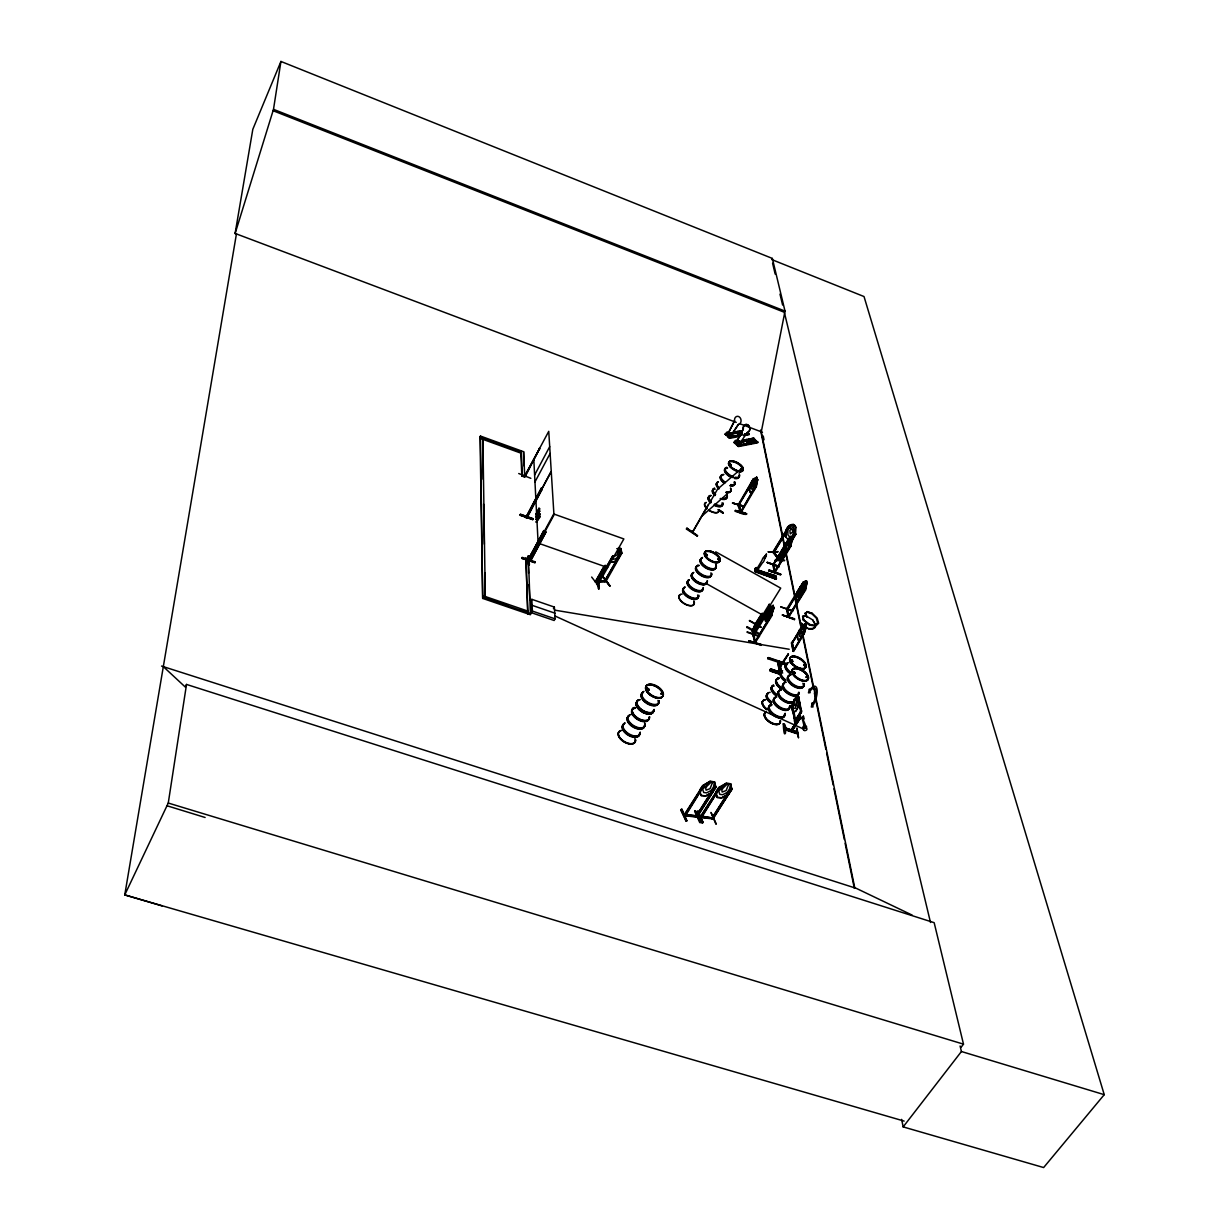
<?xml version="1.0" encoding="UTF-8"?>
<svg xmlns="http://www.w3.org/2000/svg" width="1229" height="1229" viewBox="0 0 1229 1229"><rect width="100%" height="100%" fill="white"/><g stroke="black" fill="none" stroke-linecap="round" stroke-linejoin="round"><path stroke-width="1.5" d="M531.466 612.733L532.372 611.074L531.834 599.322L554.371 607.08L555.078 618.848L554.141 620.491L531.466 612.733L530.928 600.981L531.834 599.322M780.523 670.312L779.555 666.656L788.235 653.92M780.154 666.702L788.419 654.089M755.374 623.595L755.282 624.931L756.127 623.38M788.572 616.528L798.85 598.953M786.99 609.185L788.649 617.219L805.333 590.381L804.872 589.152L801.815 594.221M788.772 616.098L789.172 615.56M789.218 616.098L789.018 615.345M753.223 629.463L753.454 628.879M787.267 609.953L787.128 608.078L787.804 608.969M755.973 568.428L757.264 569.088M804.027 632.797L793.135 651.324L803.781 633.135L804.073 633.949L806.178 626.698L805.579 623.81L802.214 625.377L791.63 643.704L798.973 632.797M785.823 545.522L772.918 565.401L773.44 563.819L774.086 564.664M791.03 546.029L790.339 545.123L791.03 546.029L774.854 572.53L773.963 564.08M774.823 572.437L774.823 570.579L774.992 571.424M755.712 641.768C754.283 640.201 756.511 641.83 754.652 642.767L771.582 614.208L772.058 615.483L755.128 642.905L753.531 634.594M775.376 570.917L774.378 572.299L772.887 564.91M754.545 642.567L752.993 634.41L770.015 607.034M753.454 479.08L738.26 505.872L750.212 486.377M755.866 485.532L740.503 512.585L741.287 511.095M795.593 719.933L795.009 721.991L795.009 719.825M797.744 734.02L784.978 729.749M797.713 733.559L784.916 729.304M741.256 468.817L742.285 469.263L741.548 468.341M741.271 468.418L741.533 469.032M757.294 569.088L756.91 568.305M788.219 539.823L785.823 536.935L786.222 529.929C786.898 525.566 794.057 521.511 795.916 527.272L795.501 534.323L790.769 541.989M718.566 559.917L717.813 559.241L719.057 559.21M718.95 559.564L718.059 559.379M597.862 580.457L599.153 589.029L598.492 582.285M705.584 555.093C706.767 552.896 703.925 555.093 706.66 555.769M756.219 568.075L757.064 568.843M757.494 568.704L756.373 567.583L755.343 570.287L757.248 568.428M730.364 433.361L728.674 432.977M737.938 440.934L737.723 441.964L739.105 441.365L737.123 444.268L739.259 441.196L737.677 440.981M737.723 441.15L739.136 440.965L738.276 441.81M807.207 611.888L812.369 613.394L817.162 618.095L818.652 623.241L815.749 626.007L809.757 625.162L803.136 619.938L802.798 616.359M805.364 613.425L807.484 612.027M775.699 576.37C772.949 572.007 774.884 582.07 773.917 575.264M775.837 576.355L758.17 570.133M776.052 576.002L776.451 578.813L755.144 571.331L776.39 578.982L755.082 570.978L776.359 579.289L755.251 571.838L756.081 570.271L755.482 570.993L755.052 568.812M793.104 701.774L793.396 708.303L795.317 708.303L797.805 701.482L795.424 696.536M754.775 568.935L775.898 576.232L775.898 577.2L754.836 569.795L755.574 567.69L757.755 568.643L757.54 572.176L756.772 569.042L762.041 560.24A2.95 1.045 -70.5 0 1 764.238 557.121L766.22 554.187L766.051 556.061M661.678 693.586L661.233 693.97M661.663 694.308L661.402 693.264L662.124 694.508M660.849 693.463L661.97 693.356L661.525 694.078M662.293 694.339L662.093 693.509M799.234 718.304L790.493 731.009L799.68 718.105L798.958 716.891L798.958 718.212C800.724 718.351 799.726 715.831 800.786 717.06L791.753 731.501L791.491 730.564M800.171 717.29L800.571 718.412M794.426 619.662L782.427 615.038L794.641 618.786L794.441 619.585M780.492 673.369C777.972 670.742 769.446 671.48 769.907 670.066L770.614 668.914L782.735 673M648.82 689.546L648.374 688.517M761.089 645.394L748.707 640.724L761.319 644.488L761.12 645.317M647.637 689.73L647.499 688.455M768.908 570.732L769.124 569.826C805.272 582.976 744.467 562.39 780.492 574.942M730.564 788.818L711.76 818.345C715.063 820.342 710.208 816.809 712.82 817.823M752.701 635.147L752.962 635.992L755.113 628.526M777.634 661.74C779.8 664.044 779.386 658.99 777.634 661.74L779.724 673.262L780.999 673.507M777.757 661.786L779.324 661.386L777.757 661.786L779.862 673.215M781.444 672.801L779.324 661.386M794.18 649.726L793.028 651.232L792.029 643.12M793.596 649.45L794.226 650.31M790.539 545L774.792 571.884M792.044 641.907L792.659 642.122M746.955 440.643C750.535 440.858 748.246 444.191 746.833 440.566M803.628 719.411C801.462 718.182 807.914 727.138 804.38 726.969M787.19 609.983L803.274 582.438C811.34 577.415 798.036 587.462 800.187 591.149L800.555 592.885L802.506 592.086L806.869 583.376C806.731 575.71 806.562 590.565 805.333 590.381M738.107 432.608L740.488 433.576L738.214 432.331M695.353 811.309L700.515 822.708L694.999 810.648M805.164 613.64L807.284 611.612L812.308 613.409M715.969 824.229L711.299 813.06M716.23 823.829L710.946 812.43M620.722 548.426L617.158 548.672L620.722 548.426L621.597 552.958L604.653 581.163M605.175 580.165L606.22 580.149L605.344 581.087M605.559 580.564L605.928 580.057M728.613 433.391L729.396 432.792M729.335 433.729L729.627 433.054M729.995 432.777L728.551 436.049L727.307 434.897L728.905 432.147L726.032 433.914L729.473 437.094L732.207 435.404L731.578 437.34M737.492 441.073L738.322 441.733L738.982 440.796M738.245 440.996L739.121 441.15M595.896 580.564L597.171 580.948L596.541 582.054L605.897 565.309M611.765 559.18L614.054 559.072C620.522 559.502 619.969 541.252 621.813 553.28L605.897 581.547L595.282 581.701L603.762 566.692M595.85 580.672L605.144 580.825L596.741 580.918M162.059 905.911L124.759 894.896L168.265 803.044L186.516 684.43L934.163 922.672L963.49 1044.158L961.17 1047.185M521.956 558.335L534.968 562.836L535.229 561.853L522.217 557.351L521.926 558.412L534.999 562.344M236.429 234.017L235.108 233.525L273.499 109.335L280.934 61.45L772.35 258.428L785.008 311.106L761.304 431.825L785.162 548.18M602.456 576.094L610.014 585.956L602.502 576.094M521.987 557.858L534.953 562.483M609.569 585.91L602.686 576.57M520.113 514.598L532.833 519.667L520.159 515.228L520.451 514.214L533.125 518.669L532.802 519.468M714.402 782.074L713.557 786.852L711.314 790.385L706.629 792.859L703.741 792.505L702.65 789.371L710.009 781.429L714.495 781.844L710.009 781.429L702.65 785.638L699.593 790.232M730.487 784.01L729.611 788.772L727.368 792.29L722.698 794.733L719.825 794.395L718.781 791.276L726.124 783.365L730.579 783.764L726.124 783.365L718.735 787.42L715.739 792.137L717.183 797.452L721.607 797.974L728.981 793.811L731.992 789.11L712.943 818.483L700.146 817.07L718.934 787.605L720.117 787.635L701.436 817.7L700.192 817.439L719.119 788.004L720.317 788.142M729.181 433.745L730.134 432.593M729.258 433.683L729.504 432.854M736.232 422.377L235.108 233.433L252.821 129.291L280.934 61.45M528.731 559.579L528.117 560.071L544.217 530.667L527.963 559.932L528.562 573.16M528.132 559.287L528.624 558.166L529.253 559.087M528.7 558.243L528.7 560.27L553.88 513.676L551.253 471.598L526.304 518.039M527.195 515.289L526.258 516.948L541.451 488.497M526.857 518.085L526.734 516.149L526.811 517.056M526.196 516.825L541.405 487.805M806.316 615.913L802.936 616.635M541.835 487.959L526.289 517.962L551.237 471.199L548.748 431.333L524.337 476.852M701.636 817.654C701.267 813.03 700.515 820.327 701.959 816.025M524.307 476.33L525.52 475.562M714.341 781.951L715.77 787.236L714.541 787.098L695.814 816.962L697.196 817.208L697.964 816.056L696.536 815.411M807.376 617.357L805.118 613.24M803.72 626.498C796.192 617.081 807.33 630.001 809.281 628.603L812.461 628.541L814.597 627.067L815.088 624.562L812.799 620.107L815.703 624.731L815.165 627.466L812.815 629.064L809.266 629.079L803.72 626.483M766.312 555.339L766.374 554.417M792.797 701.728L791.814 707.243L792.997 701.79M795.393 711.437C798.635 707.627 799.987 701.114 798.358 696.874M792.613 710.946L795.532 711.483L797.805 707.95L799.311 700.622M738.091 441.441L739.028 441.718M790.631 731.055L799.05 717.367M750.258 492.291L749.337 489.649L750.858 483.074L753.331 478.911L756.665 477.236L757.678 479.802L756.065 486.484L753.592 490.648L750.136 492.261L749.26 489.71L757.678 479.802M757.556 479.771L756.388 486.515L740.933 512.693L740.611 511.863M775.253 560.025L784.701 560.163M784.501 560.731L774.884 560.516M754.836 569.795L776.006 576.739M793.473 524.537L795.701 527.333L792.352 535.982L789.371 536.627L787.881 534.753L787.912 530.39C788.265 526.181 800.11 522.433 788.726 525.874L795.839 534.277L791.107 541.989M729.181 432.746L729.826 433.207M712.528 782.397L710.055 788.665L706.045 790.17L705.723 788.158L707.044 786.084L711.084 782.212L712.59 782.52M618.079 549.317L619.139 549.179L616.943 554.97L613.686 556.814M732.207 435.404L731.393 436.817M728.628 784.317L726.124 790.57L722.13 792.06L721.838 790.063L723.159 788.004L727.184 784.148L728.689 784.44M739.95 445.067L740.964 443.592L740.319 445.512M740.181 444.929L738.23 445.282L734.773 442.087L737.661 440.32L738.952 441.457M765.037 618.464C770.844 602.717 763.608 616.466 765.575 621.306L768.955 619.8L765.775 621.198M806.501 580.672L803.136 582.254L797.729 590.765L795.593 597.601L796.269 600.366L799.48 598.784L802.291 594.575M797.821 590.765L795.716 597.647C794.318 604.484 804.319 594.913 796.331 600.213M806.147 582.177L802.153 594.529L798.927 596.111L798.451 593.346L800.478 586.51L806.27 582.223M802.03 594.483L804.135 587.539L803.689 584.896L804.181 587.662L801.83 593.146L799.833 596.342L797.898 597.14L798.758 591.118L803.505 585.004M806.946 583.314L804.964 590.289L804.857 589.06M799.48 629.832C798.312 631.583 794.948 644.226 801.185 638.22M804.119 633.995L806.316 626.744L805.717 623.856L802.214 625.515L802.936 626.529M788.081 550.039L792.736 539.193L792.198 536.643L788.957 538.302L772.826 564.879M790.662 545.937L792.736 539.193L792.06 536.597M526.749 516.288L526.749 516.963M604.484 581.225L620.906 552.512C621.428 553.818 617.695 560.67 613.041 561.96L609.615 561.991M538.271 513.23L536.074 517.163L537.549 512.985L539.808 511.141L537.841 512.109L539.808 511.141M536.336 522.34L537.826 518.131L539.377 516.042L540.115 516.902L536.336 522.34L538.194 518.653L536.919 519.882L536.167 519.022L539.224 513.384L539.977 514.275L538.824 517.517L539.224 513.384M535.936 514.475L537.918 513.492L535.936 514.475L538.963 508.253L539.7 509.129L538.563 512.355M539.669 508.499L537.503 512.37M539.946 513.63L536.305 521.695M536.074 517.163L537.211 513.246M537.841 512.109L538.963 508.253M537.918 513.492L536.044 516.533M795.685 721.07L794.395 720.947L794.933 719.979M794.564 721.838L801.154 710.5L801.124 711.652M735.449 510.496C755.774 514.69 743.668 516.641 735.449 510.434L746.571 513.783M735.295 511.341L746.341 514.229M769.231 604.299L770.245 605.129L769.231 604.299L752.378 631.921L753.961 629.248M752.594 631.015C753.607 632.474 754.821 632.121 752.947 630.492M752.993 630.938L753.945 631.076M761.319 627.512L749.352 620.829M714.541 786.913L695.783 816.578L697.949 816.117M755.282 624.071L753.715 629.325M753.285 630.031L755.697 624.301M520.174 515.212L532.879 519.145M746.694 627.527L747.124 626.698L759.153 633.442L758.662 634.348L746.786 627.266M749.521 620.445L761.412 627.328M761.089 644.872L748.707 640.724M756.572 478.726L755.036 483.949L752.701 486.546L753.1 483.32L756.695 478.772M780.492 574.45L768.786 570.364M792.521 539.224L788.296 547.765L786.422 548.626L786.084 546.966C784.133 543.418 796.93 533.14 789.079 538.471L789.295 538.655M707.95 505.042L692.234 532.587L693.279 531.266L692.403 531.297M804.288 626.268L801.2 623.564M801.6 710.915L800.478 711.56L801.016 710.531M792.014 538.932L788.849 545.23L787.666 546.014L787.497 545.184C787.728 543.648 791.261 536.566 792.137 538.978M772.903 607.018L770.952 612.58L768.54 615.268L769.231 611.765L773.041 607.065M803.474 586.463L801.569 591.856L799.173 594.483L799.849 591.118L803.336 586.417M186.516 684.43L185.302 687.057L163.334 666.64M805.348 625.453L803.351 631.107L800.862 633.795L801.554 630.247L805.487 625.5M753.715 479.571L756.787 477.282M765.575 621.306L773.133 605.39L773.763 608.324L771.228 613.947L769.185 617.219L767.234 618.003L768.125 611.75L773.072 605.544L773.702 608.217L771.535 615.376L773.84 608.263L773.072 605.544M723.051 513.123L718.55 510.004M800.448 716.876L791.691 731.593L800.217 718.458M806.501 677.256L806.869 676.687M806.009 676.81L807.422 677.425M806.393 677.118L807.038 677.363M804.334 665.396L803.996 664.674M804.043 665.596C806.163 666.548 803.781 663.414 804.242 665.35M804.688 664.751L804.273 665.488M793.135 671.787L793.135 672.709M792.382 661.402L792.367 660.357M790.815 659.927L791.215 660.987M791.199 661.094L791.077 659.973L791.86 660.265M525.92 558.166L527.809 613.839L525.92 558.166L528.455 559.041L530.421 614.73L482.69 598.415L480.017 436.94L480.462 436.065L523.615 451.719L524.706 476.038L522.31 475.177L521.25 450.859L520.789 451.719L515.473 449.799M734.558 420.825L728.075 433.514L734.558 420.825A4.056 3.257 80.1 0 1 737.154 416.339A4.056 3.257 80.1 0 1 741.01 419.888A4.056 3.257 80.1 0 1 738.414 424.374L730.794 436.018M734.773 442.087L736.816 441.687L743.345 428.982A4.071 3.272 79.7 0 1 745.957 424.497A4.071 3.272 79.7 0 1 749.828 428.061A4.071 3.272 79.7 0 1 747.217 432.547L747.063 432.577A4.071 3.272 79.7 0 0 749.69 428.091A4.071 3.272 79.7 0 0 745.803 424.527A4.071 3.272 79.7 0 0 743.192 429.013L736.663 441.718L739.397 444.237L741.287 443.884M738.153 505.703L740.396 512.416M803.689 619.877L809.834 624.47L815.288 625.423M523.615 451.719L523.738 465.683M518.73 473.518L530.851 478.327M524.891 477.205L539.639 448.508L524.245 476.913L521.849 476.053L522.31 475.177M534.615 475.008L549.701 446.649M534.968 481.922L550.131 453.486M765.882 556.384L764.423 558.765L766.22 556.122M482.69 598.415L480.462 436.065M526.795 518.192L541.943 489.741L541.451 488.881L541.943 489.741M767.234 573.421L768.524 574.696L766.911 573.774M789.371 526.611L788.91 525.92L772.811 552.128M529.223 564.679L529.084 555.815L529.223 564.679L528.055 556.138L529.084 555.815M528.132 559.994L543.756 530.498M545.937 532.065L530.452 561.177L545.937 532.065L544.754 531.65L529.008 560.67L530.836 560.101M530.175 561.115L530.989 559.84M553.449 608.724L554.371 607.08M711.76 818.345L713.926 817.884L712.528 817.193M712.451 817.285L713.757 817.439L713.097 818.913L700.499 817.531M772.35 258.428L771.72 259.565L864.018 296.542L1104.241 1094.67L1043.636 1167.55L903.161 1126.901L901.625 1119.389M604.96 565.355L595.42 582.024L596.91 580.61M596.48 582.008L604.699 566.661M612.779 555.692L613.978 556.384L612.779 555.692L596.633 584.267C598.031 585.88 599.614 583.13 597.217 583.253M529.269 560.808L554.402 514.214L623.856 538.947L597.924 584.712L596.802 584.359L612.81 555.984M596.91 584.451L597.048 583.545M598.031 584.482C600.244 583.314 595.942 582.669 598.323 583.268M598.953 586.556L591.656 577.046M604.837 581.547L620.875 553.311L621.813 553.28M697.12 817.147L684.246 815.687C685.843 817.515 686.427 812.062 685.398 815.426L696.966 816.717L715.892 787.082L714.495 781.844M730.195 433.269L728.459 431.947L726.477 432.316L725.54 434.605M727.507 433.576L728.459 431.947M732.53 435.696L730.548 436.08L729.504 437.877M736.14 431.671L740.012 435.727L736.14 431.671L738.091 431.302L742.147 435.035M738.091 431.302L740.611 434.114M685.782 814.274L684.83 814.105M685.444 815.81L703.987 785.838L702.788 785.7L683.938 815.273M738.737 441.672L737.2 440.105L735.219 440.489L734.266 442.133L734.604 443.054L754.422 439.798L735.05 442.87M741.594 430.949L739.643 431.318L742.347 433.791M737.661 440.32L735.879 443.116L737.292 444.237M686.903 528.193L686.304 528.992L697.365 536.136L686.888 528.193L697.657 535.614M738.23 445.282L740.964 443.592M744.851 439.798L748.738 443.869L744.851 439.798L746.802 439.414L750.689 443.5L746.802 439.414M748.538 439.091L752.425 443.162L748.538 439.091L750.489 438.707L754.36 442.778L750.489 438.707M751.779 438.461L755.651 442.532L751.779 438.461L753.715 438.092L757.709 442.809L738.429 446.573L733.805 442.332M741.256 441.38L753.638 439.076L753.715 438.092M740.058 472.013L742.808 467.327L717.536 489.203L692.649 532.126M803.213 616.589L803.797 619.8M717.874 509.774L723.282 512.693M744.006 506.194L732.499 502.999L743.606 506.302M802.506 626.175L791.63 643.704L801.8 627.328M740.903 512.616L738.644 504.75M740.334 512.385L755.774 485.762M661.74 694.247L661.217 693.555M746.571 513.768L735.126 510.972M647.545 689.346L648.789 689.361M755.19 569.503L756.373 567.583M756.557 567.644L755.543 570.364M766.481 554.279L764.238 557.121M757.018 569.595L757.755 568.643M768.248 551.944L778.034 551.591M646.669 688.378L647.038 689.361M788.235 527.564L773.225 552.144L779.708 560.424M773.732 551.099L773.149 552.051M773.809 551.191L773.502 552.958L789.556 526.258M767.326 562.759L779.217 566.369L767.28 562.298M773.563 552.989L786.837 531.604M766.328 572.591L766.712 575.402L766.328 572.591L768.463 573.344L769.001 575.925M786.775 665.073L767.864 658.729L767.695 657.776L786.698 664.059M767.864 658.729L768.555 657.561L787.466 663.937M773.072 565.617L788.941 538.425M778.817 559.825L786.376 547.381M792.06 538.118C797.744 524.983 794.979 542.542 788.25 539.685M770.353 574.004L770.752 576.816L770.353 574.004L772.488 574.757L772.887 577.569L772.488 574.757M784.809 550.484L778.71 559.733M793.335 536.581L795.224 533.494L795.839 534.277M779.647 558.703L779.063 559.641M786.038 549.701L779.463 560.593L779.862 559.472L773.978 552.313L779.478 558.965M786.36 549.701L779.754 560.424M790.877 545.338L774.301 572.299M718.612 559.717L718.473 558.857M717.828 559.134L718.765 559.472M747.186 632.321L759.414 636.545M761.78 613.517L754.836 624.778L762.426 613.179M762.748 613.839L752.578 630.508L762.533 614.423M752.286 631.783L753.362 632.382L780.722 588.138L715.739 551.836M767.603 612.872L753.684 635.439L754.13 633.519M753.177 635.086L769.876 606.988L773.271 605.436M753.269 635.285L754.237 633.596M780.876 607.018L792.644 610.721M692.311 531.22L693.325 531.189M803.274 582.3L786.499 609.169L788.173 617.066L805.179 589.659M787.221 610.076L796.96 594.298M788.619 615.883L788.081 616.989M692.234 576.217L692.204 577.062M681.849 809.174L680.728 809.696L686.596 821.187L681.818 809.174L686.903 820.573M704.171 786.237L702.973 786.084L684.107 815.672L685.091 814.689M685.106 815.349L704.109 785.331M779.754 673.077L781.598 672.739L779.324 661.217M793.565 651.462L804.35 633.334M697.519 811.417L703.096 822.339L701.974 822.862L696.843 811.432L702.696 822.938L697.903 810.971L702.973 822.37M697.457 815.518L696.797 816.64C694.462 817.055 696.689 814.474 697.78 815.657M697.058 817.208L715.954 787.205M700.515 817.592L702.082 816.563M720.255 787.251L701.329 817.193M711.806 818.729L730.594 789.003L731.777 789.141L713.035 818.975M713.434 817.285L713.081 818.499M757.11 570.763L762.533 562.667A2.95 1.045 -70.5 0 0 764.592 558.826M792.428 705.799L795.086 721.884L791.783 706.721L792.828 705.938M795.086 721.884L801.707 711.791L798.343 696.536L797.636 697.55L801.031 712.712L801.2 711.422M798.789 696.689L801.031 712.712M784.947 727.829L797.713 732.146L784.563 727.737M783.288 723.881C784.24 747.078 788.25 722.544 783.196 723.912M795.194 720.04L800.893 712.067M799.48 717.075L800.233 715.923M799.203 718.212L790.6 731.178M799.833 717.275L800.586 716.046M791.66 730.809L800.371 717.383M802.091 717.813L803.474 716.338L803.92 718.627L802.89 720.225L802.091 717.813L804.334 727.138M802.445 717.936L803.474 716.338M796.638 728.474L798.404 737.723M798.573 737.646L796.991 728.075M802.537 720.102L803.566 718.504L803.121 716.23M730.64 436.049L738.414 424.374M747.217 432.547L737.907 446.096M771.474 614.531L754.898 641.968M730.318 465.13L731.132 464.731M754.944 624.117L752.87 629.786M903.161 1126.901L961.416 1051.517L960.095 1045.987M740.472 433.729C737.185 435.127 738.537 430.488 740.196 433.929M767.372 562.605L778.956 566.723M538.118 517.255L539.377 516.042M538.824 517.517L540.084 516.303M803.244 619.831L809.757 625.162M536.197 519.621L537.472 518.392M743.729 506.609L732.484 503.014L744.021 506.225M759.461 636.376L747.155 631.829M792.736 611.059L780.891 606.834M815.104 625.223L817.654 622.734L816.333 618.141L812.031 613.916L807.453 612.288M539.101 510.895L535.905 513.876M778.08 661.033L780.2 672.371L781.46 672.724M722.959 513.246L718.719 509.881M793.873 525.997L789.832 530.513L790.293 533.97L793.181 531.466L793.98 525.997M729.058 433.084L730.041 433.192M529.561 559.625L530.728 559.671M701.713 516.272L727.199 493.874M680.743 809.681L685.92 821.049M686.458 821.08L681.465 809.619L686.596 821.018M701.989 822.831L696.904 811.432M528.516 564.403L529.545 564.08M780.307 559.564L779.877 558.872M774.47 552.051L773.917 551.283M793.519 672.463C796.914 674.106 791.537 672.586 793.949 672.033M803.658 664.828L804.503 664.628L803.612 665.043M792.674 661.817L792.183 660.219L790.892 660.634M784.716 728.09L797.452 732.423M790.954 660.403L792.428 660.587L792.444 661.863M788.419 654.412L787.958 654.243M662.231 694.277L661.294 694.047M768.463 574.696L767.126 573.605M783.841 724.05L785.469 733.298M702.758 785.684L710.009 781.306M726.185 783.365L719.119 788.004M705.554 796.115L712.943 791.922L705.507 795.977L701.037 795.47L705.507 795.854M721.561 797.851L728.92 793.688M731.27 436.925L729.166 434.605M800.478 586.632L803.689 584.896L801.846 590.227L804.058 587.616M729.212 463.994L731.301 464.931L730.518 464.792M729.826 463.825L730.195 464.977M731.27 465.238L729.335 464.685M529.684 559.395L530.851 560.424M812.815 620L805.994 615.852L802.506 616.482L805.871 615.929M737.968 505.134L753.331 478.911M755.297 571.516L754.883 568.843M605.713 581.547L595.681 582.07M595.343 581.64L596.265 581.04M794.18 650.371L792.075 642.982M807.269 677.133L806.577 676.918M794.18 673.262L794.318 672.954M792.982 671.848L794.103 671.879M793.734 671.817L794.595 672.739M804.749 665.841L804.887 664.95M790.677 659.973L791.553 659.881M791.307 661.279L792.567 661.34L791.568 660.925M647.483 688.286C644.027 689.315 650.848 691.266 649.004 689.361M647.099 688.701L648.098 688.947M737.815 445.989L757.602 442.148L753.531 438.415L742.485 440.52M737.815 446.019L757.602 442.148M737.492 445.39L756.803 441.411L757.54 442.363M740.995 444.714L756.91 442.071L737.554 445.758L757.786 441.825M741.118 440.934L753.531 438.415M734.957 443.039L754.422 439.798M729.596 438.307L740.227 436.372M743.622 435.634L748.999 434.713L749.076 433.729L744.59 434.574M728.351 437.171L741.087 434.651M744.59 433.991L748.891 434.052L743.484 435.189M741.026 434.882L728.659 437.125M744.528 434.206L748.108 433.33M741.087 435.25L729.074 437.831L728.275 437.063M744.666 434.651L748.83 434.267M725.079 434.16L742.546 430.749M732.484 432.869L741.256 431.225M730.779 433.56L741.317 431.594M725.863 434.882L742.116 431.717M731.055 433.822L742.039 431.947M726.155 434.836L742.224 432.378M724.987 434.037L729.15 437.908M705.907 554.11C702.758 555.001 709.747 557.428 706.537 554.279M730.026 463.871L729.335 464.378M730.548 464.024L729.196 464.47M700.945 815.964L712.298 817.976L701.959 816.455M609.492 562.114L613.133 561.945M780.907 673.569L779.939 673.277M768.202 551.76L777.757 551.959M785.823 536.935L786.222 529.929M525.428 476.191L525.382 475.362M646.976 688.255L649.096 689.761L647.575 689.807M807.192 677.563L806.285 677.348M793.212 671.787L794.149 672.033M792.428 661.217L791.199 660.587M792.459 661.678L790.508 660.695M605.605 580.626L604.991 581.594M768.309 574.726L767.249 574.266M795.44 696.382L798.497 696.92M717.121 797.329L721.561 797.729M714.725 787.482L715.739 787.236M730.779 789.387L731.962 789.525M554.694 610.137L789.218 649.265M647.299 688.271L648.328 688.716M904.129 1121.094L124.759 894.896L236.429 233.94L235.108 233.433M741.686 469.125L741.41 468.925M961.416 1051.517L1104.241 1094.67M168.265 803.044L963.49 1044.158M755.896 486.392L755.681 485.762M756.741 477.42L751.902 483.381L751.58 489.127L753.607 488.282L755.466 485.163L757.479 479.832L756.665 477.236M166.975 805.748L205.12 817.485M161.552 666.072L856.26 888.337L912.21 915.129M785.208 664.09L767.802 657.715M780.953 672.601L770.614 668.914M769.907 670.066L780.415 673.63M770.153 670.804L780.538 674.275M770.091 671.019L780.492 674.444M792.413 711.053L791.753 707.121M798.758 717.183L800.386 718.688M794.395 720.947L795.148 719.795M794.917 698.226L796.484 701.974L795.286 705.769L794.287 705.385L794.042 699.316A9.156 4.67 32.8 0 1 783.979 700.883A9.156 4.67 32.8 0 1 779.632 690.698M532.372 611.074L555.078 618.848M528.24 611.228L483.151 595.788L482.659 596.71L507.9 605.344M520.528 609.661L525.935 611.52M483.181 597.494L530.928 613.824M754.913 641.123L754.13 634.732M532.387 605.436L555.001 613.194M520.42 514.429L533.109 518.884M545.953 532.341L544.754 531.65M792.244 642.613L792.152 643.796M793.396 649.649L792.505 643.136L791.384 642.752L793.104 651.232M525.444 559.057L527.963 559.932M754.76 569.473L775.868 577.154M538.609 543.279L607.648 567.552M797.467 636.975L797.959 639.94M788.434 615.483L787.605 609.384M805.717 623.856L800.417 630.2L799.526 636.545L801.554 635.792L806.316 626.744M537.764 517.517L536.167 519.022M767.249 562.344L778.879 566.922M774.654 570.855L773.901 565.079M803.136 582.254L803.827 583.299M539.685 449.184L539.208 448.355M786.545 542.603L784.44 549.271L784.978 551.836M480.017 436.94L503.06 445.297M787.943 550.116L784.839 551.79L784.317 549.225M739.812 423.713L762.472 432.255M272.946 110.656L784.332 312.274L930.507 922.503M273.499 109.335L785.008 311.106M647.913 690.053L646.992 689.5M706.398 554.509L705.492 554.955M706.491 555.278L705.6 554.586M555.032 616.021L803.367 728.966M597.755 584.343L596.772 584.313M752.363 631.552L753.346 632.029M705.83 583.314L763.67 615.652M706.306 554.694L707.105 555.262M718.765 509.62L723.282 512.723M738.921 504.213L739.028 504.397M528.578 559.364L528.762 560.147M736.816 441.687L739.535 444.207M779.278 560.409L772.918 552.22M794.687 672.232L794.948 673.108M793.75 672.616L793.596 671.848L793.519 672.97M602.702 576.647L609.999 585.987M792.828 672.57L794.764 673.738L794.933 672.54M780.384 666.948L788.373 654.151M805.056 613.302L807.023 617.112M715.954 792.229L717.183 797.452M699.823 790.339L701.083 795.593M694.615 811.248L699.777 822.631M739.044 505.319L741.01 511.187L738.66 505.211M730.579 783.764L731.823 789.141L730.425 783.887M772.58 263.206L775.192 274.113M779.985 294.1L782.596 305.007M763.24 436.018L764.008 439.767M785.93 551.929L801.692 628.879M803.228 636.376L854.769 887.86M760.536 430.058L784.379 546.521M785.915 554.033L800.525 625.407M803.213 638.542L813.598 689.254M814.366 693.018L825.888 749.367M826.656 753.116L833.201 785.054M833.969 788.803L844.338 839.53M845.106 843.278L854.339 888.352M798.343 696.536L801.293 712.543M798.958 716.891L799.05 718.059M765.114 618.402L765.713 621.352M793.903 711.56L795.332 719.073M792.582 708.749L795.009 721.991M778.464 660.91L780.523 672.355M778.203 661.079L780.323 672.417M597.816 580.349L598.661 588.783M597.632 580.472L598.446 588.783M528.624 556.261L529.084 564.541M528.147 556.107L528.593 564.372M533.816 459.523L535.89 499.834M535.905 500.234L538.102 542.757M529.069 584.497L529.745 599.614M520.881 453.593L521.849 476.053M483.166 479.279L482.874 438.323L485.301 597.617L484.856 572.806M483.611 504.09L484.334 544.17M654.105 709.41A9.817 5.346 31.3 0 1 647.499 713.066A9.817 5.346 31.3 0 1 637.236 705.799A9.817 5.346 31.3 0 1 640.34 699.639M634.01 707.95A9.663 5.3 31.3 0 0 637.851 718.857A9.663 5.3 31.3 0 0 649.25 717.198A9.678 5.3 31.3 0 1 637.851 718.857A9.678 5.3 31.3 0 1 634.01 707.919M649.573 716.645A9.648 5.285 31.3 0 1 638.189 718.289A9.648 5.285 31.3 0 1 634.348 707.412M653.859 709.824A9.817 5.346 31.3 0 1 642.275 711.468A9.817 5.346 31.3 0 1 638.358 700.422M654.135 710.362A9.663 5.254 31.3 0 1 641.815 709.809A9.694 5.269 31.3 0 1 638.988 699.624A9.663 5.254 31.3 0 0 641.815 709.809A9.694 5.269 31.3 0 0 654.151 710.362M657.93 700.376A9.709 5.254 31.3 0 1 653.997 705.892A9.709 5.254 31.3 0 1 642.951 700.223A9.709 5.254 31.3 0 1 643.09 692.757M658.821 701.605A9.847 5.331 31.3 0 1 647.237 703.218A9.847 5.331 31.3 0 1 643.274 692.188M659.067 701.191A9.847 5.331 31.3 0 1 647.499 702.804A9.847 5.331 31.3 0 1 643.535 691.773M659.236 700.668A9.709 5.254 31.3 0 1 647.821 702.251A9.709 5.254 31.3 0 1 643.919 691.374M649.48 716.845A9.678 5.3 31.3 0 1 638.051 718.504A9.678 5.3 31.3 0 1 634.21 707.581M648.835 717.859A9.648 5.285 31.3 0 1 642.321 721.484A9.648 5.285 31.3 0 1 632.259 714.356A9.648 5.285 31.3 0 1 635.316 708.257M649.112 717.459A9.678 5.3 31.3 0 1 642.567 721.116A9.678 5.3 31.3 0 1 632.474 713.941A9.678 5.3 31.3 0 1 635.547 707.827M645.148 723.989A9.648 5.315 31.3 0 1 638.619 727.66A9.648 5.315 31.3 0 1 628.557 720.501A9.648 5.315 31.3 0 1 631.629 714.387M639.433 733.452A9.617 5.331 31.4 0 1 628.034 735.188A9.617 5.331 31.4 0 1 624.271 724.25M634.917 738.521A9.617 5.362 31.4 0 1 630.923 744.175A9.617 5.362 31.4 0 1 619.969 738.568A9.617 5.362 31.4 0 1 620.215 731.009M635.608 739.75A9.586 5.346 31.4 0 1 624.24 741.502A9.586 5.346 31.4 0 1 620.507 730.564M639.833 733.022A9.755 5.408 31.4 0 1 628.28 734.773A9.755 5.408 31.4 0 1 624.455 723.681M640.094 732.607A9.755 5.408 31.4 0 1 628.526 734.358A9.755 5.408 31.4 0 1 624.701 723.266M640.248 732.1A9.617 5.331 31.4 0 1 628.849 733.821A9.617 5.331 31.4 0 1 625.085 722.882M644.334 725.356A9.648 5.315 31.3 0 1 632.92 727.046A9.648 5.315 31.3 0 1 629.125 716.123M644.518 722.806A9.771 5.392 31.3 0 1 640.493 728.459A9.771 5.392 31.3 0 1 629.356 722.76A9.771 5.392 31.3 0 1 629.571 715.14M644.733 724.926A9.771 5.392 31.3 0 1 634.287 727.261A9.771 5.392 31.3 0 1 628.05 716.369M635.531 739.95A9.617 5.362 31.4 0 1 628.971 743.668A9.617 5.362 31.4 0 1 618.955 736.524A9.617 5.362 31.4 0 1 622.074 730.349M738.875 476.161A8.111 3.672 30.2 0 1 734.327 478.48M730.579 477.098A8.111 3.672 30.2 0 1 724.634 471.429A8.111 3.672 30.2 0 1 727.399 468.326M734.112 482.244A8.096 3.687 30.2 0 1 729.995 485.824M724.449 483.366A8.096 3.687 30.2 0 1 721.746 475.823M735.126 482.72A8.204 3.748 30.2 0 1 730.518 485.086M724.88 482.598A8.204 3.748 30.2 0 1 720.547 477.344A8.204 3.748 30.2 0 1 723.528 474.793M735.28 482.26A8.096 3.687 30.2 0 1 730.717 484.595M725.171 482.137A8.096 3.687 30.2 0 1 720.901 476.96A8.096 3.687 30.2 0 1 723.835 474.44M739.228 475.761A8.219 3.718 30.2 0 1 734.604 478.112M732.745 477.574A8.219 3.718 30.2 0 1 725.079 471.629A8.219 3.718 30.2 0 1 727.583 467.834M730.487 488.42A8.096 3.718 30.3 0 1 726.37 492.03M719.195 488.312A8.096 3.718 30.3 0 1 718.12 481.998M730.671 488.113A8.096 3.718 30.3 0 1 726.539 491.723M719.38 488.005A8.096 3.718 30.3 0 1 718.304 481.691M734.45 481.845A8.204 3.748 30.2 0 1 730.287 485.47M724.664 482.966A8.204 3.748 30.2 0 1 721.915 475.331M739.443 475.393A8.219 3.718 30.2 0 1 734.834 477.743M732.96 477.19A8.219 3.718 30.2 0 1 725.709 471.921A8.219 3.718 30.2 0 1 726.416 467.604M739.136 473.687A8.111 3.672 30.2 0 1 735.05 477.236M733.206 476.698A8.111 3.672 30.2 0 1 726.047 471.49A8.111 3.672 30.2 0 1 726.754 467.25M726.631 496.962A8.065 3.733 30.3 0 1 720.225 498.82M714.909 495.64A8.065 3.733 30.3 0 1 715.232 489.173M721.93 502.953A8.05 3.748 30.3 0 1 720.808 506.625A8.05 3.748 30.3 0 1 714.08 505.257M710.654 502.922A8.05 3.748 30.3 0 1 709.625 496.577M722.929 503.46A8.157 3.795 30.3 0 1 714.525 504.504M711.069 502.139A8.157 3.795 30.3 0 1 711.391 495.548M718.811 510.265A8.05 3.764 30.3 0 1 715.877 512.862A8.05 3.764 30.3 0 1 708.703 510.25M705.815 507.638A8.05 3.764 30.3 0 1 706.076 502.63M718.965 510.02A8.05 3.764 30.3 0 1 716.015 512.616A8.05 3.764 30.3 0 1 708.841 510.004M707.243 508.745A8.05 3.764 30.3 0 1 706.229 502.4M722.713 503.829A8.157 3.795 30.3 0 1 714.31 504.889M710.838 502.507A8.157 3.795 30.3 0 1 709.794 496.101M723.082 502.999A8.05 3.748 30.3 0 1 714.786 504.044M711.376 501.693A8.05 3.748 30.3 0 1 710.331 495.364M726.938 497.668A8.173 3.779 30.3 0 1 720.486 498.452M715.094 495.241A8.173 3.779 30.3 0 1 714.034 488.835M726.738 494.949A8.173 3.779 30.3 0 1 722.56 498.621M715.324 494.857A8.173 3.779 30.3 0 1 714.249 488.466M726.892 494.504A8.065 3.718 30.3 0 1 722.775 498.129M715.631 494.427A8.065 3.718 30.3 0 1 714.571 488.113M730.518 491.323A8.065 3.702 30.3 0 1 726.001 492.614M718.857 488.912A8.065 3.702 30.3 0 1 716.814 483.12M730.794 489.91A8.096 3.718 30.3 0 1 726.216 492.276M719.057 488.558A8.096 3.718 30.3 0 1 716.999 482.751M710.915 575.94A8.711 4.271 30.7 0 1 700.008 574.988A8.711 4.271 30.7 0 1 697.212 566.446M710.869 572.898A8.818 4.332 30.7 0 1 706.921 577.323A8.818 4.332 30.7 0 1 696.689 571.178A8.818 4.332 30.7 0 1 698.902 565.693M711.591 573.928A8.833 4.317 30.7 0 1 705.861 576.693A8.833 4.317 30.7 0 1 696.597 570.271A8.833 4.317 30.7 0 1 699.132 565.309M707.105 582.331A8.695 4.286 30.7 0 1 696.198 581.409A8.695 4.286 30.7 0 1 693.417 572.852M707.397 580.702A8.664 4.271 30.7 0 1 697.411 581.594A8.664 4.271 30.7 0 1 693.678 572.453M711.745 573.436A8.711 4.271 30.7 0 1 701.728 574.312A8.711 4.271 30.7 0 1 697.964 565.171M715.939 566.646A8.849 4.301 30.7 0 1 705.784 567.491A8.849 4.301 30.7 0 1 701.943 558.227M715.693 564.818A8.849 4.301 30.7 0 1 712.359 569.273A8.849 4.301 30.7 0 1 702.297 564.08A8.849 4.301 30.7 0 1 702.174 557.843M715.862 564.357A8.726 4.24 30.7 0 1 712.574 568.75A8.726 4.24 30.7 0 1 702.65 563.619A8.726 4.24 30.7 0 1 702.527 557.459M715.555 567.045A8.726 4.24 30.7 0 1 706.537 568.459A8.726 4.24 30.7 0 1 700.684 559.364M693.233 573.16A8.695 4.286 30.7 0 0 696.966 582.346A8.695 4.286 30.7 0 0 706.982 581.44A8.695 4.286 30.7 0 1 697.934 582.93A8.695 4.286 30.7 0 1 692.127 573.789M707.32 580.887A8.711 4.286 30.7 0 1 697.289 581.793A8.711 4.286 30.7 0 1 693.555 572.606M697.565 595.02A8.649 4.317 30.8 0 1 694.216 599.506A8.649 4.317 30.8 0 1 684.384 594.421A8.649 4.317 30.8 0 1 684.338 588.199M693.801 601.35A8.649 4.348 30.8 0 1 690.437 605.851A8.649 4.348 30.8 0 1 680.605 600.781A8.649 4.348 30.8 0 1 680.574 594.529M693.939 601.104A8.649 4.348 30.8 0 1 689.991 605.559A8.649 4.348 30.8 0 1 679.975 599.522A8.649 4.348 30.8 0 1 682.218 594.037M698.379 596.034A8.772 4.378 30.8 0 1 688.24 597.017A8.772 4.378 30.8 0 1 684.522 587.692M698.61 595.65A8.772 4.378 30.8 0 1 688.47 596.618A8.772 4.378 30.8 0 1 684.753 587.293M698.779 595.174A8.649 4.317 30.8 0 1 688.762 596.126A8.649 4.317 30.8 0 1 685.091 586.924M702.542 588.845A8.664 4.301 30.7 0 1 692.541 589.782A8.664 4.301 30.7 0 1 688.839 580.61M702.911 588.445A8.787 4.363 30.7 0 1 692.772 589.398A8.787 4.363 30.7 0 1 689.023 580.088M703.142 588.061A8.787 4.363 30.7 0 1 693.002 588.998A8.787 4.363 30.7 0 1 689.254 579.689M706.721 581.824A8.664 4.271 30.7 0 1 696.735 582.73A8.664 4.271 30.7 0 1 693.002 573.59M703.311 587.57A8.664 4.301 30.7 0 1 694.293 589.06A8.664 4.301 30.7 0 1 688.517 579.934M794.548 700.008A9.11 4.655 32.8 0 1 782.535 698.748A9.11 4.655 32.8 0 1 781.644 689.623M804.288 683.524A9.171 4.624 32.8 0 1 798.742 686.827A9.171 4.624 32.8 0 1 789.079 680.083A9.171 4.624 32.8 0 1 791.292 674.475M798.435 692.588A9.156 4.655 32.8 0 1 788.357 694.047A9.156 4.655 32.8 0 1 783.994 683.877M799.296 692.68A9.156 4.639 32.8 0 1 787.236 691.374A9.156 4.639 32.8 0 1 786.314 682.249M804.104 684.015A9.31 4.686 32.8 0 1 798.481 687.364A9.31 4.686 32.8 0 1 788.68 680.528A9.31 4.686 32.8 0 1 790.923 674.844M798.85 692.188A9.279 4.716 32.8 0 1 788.619 693.648A9.279 4.716 32.8 0 1 784.194 683.355M799.111 693.187A9.279 4.716 32.8 0 1 787.866 692.588A9.279 4.716 32.8 0 1 784.455 682.955M802.875 683.263A9.171 4.624 32.8 0 1 799.818 688.378A9.171 4.624 32.8 0 1 789.448 683.047A9.171 4.624 32.8 0 1 788.957 676.104M803.843 684.415A9.294 4.686 32.8 0 1 793.611 685.859A9.294 4.686 32.8 0 1 789.156 675.566M794.456 700.207A9.156 4.67 32.8 0 1 782.397 698.948A9.156 4.67 32.8 0 1 781.506 689.776M784.317 714.541A9.095 4.701 32.9 0 1 778.756 717.951A9.095 4.701 32.9 0 1 769.185 711.238A9.095 4.701 32.9 0 1 771.459 705.538M784.716 714.141A9.217 4.778 32.9 0 1 779.078 717.582A9.217 4.778 32.9 0 1 769.369 710.792A9.217 4.778 32.9 0 1 771.689 705M784.962 713.742A9.217 4.778 32.9 0 1 779.324 717.198A9.217 4.778 32.9 0 1 769.631 710.393A9.217 4.778 32.9 0 1 771.935 704.616M789.909 706.076A9.248 4.747 32.9 0 1 784.271 709.502A9.248 4.747 32.9 0 1 774.547 702.696A9.248 4.747 32.9 0 1 776.836 696.935M780.461 720.501A9.064 4.716 32.9 0 1 770.399 722.068A9.064 4.716 32.9 0 1 766.174 711.868M785.147 713.266A9.095 4.701 32.9 0 1 775.069 714.802A9.095 4.701 32.9 0 1 770.798 704.601M789.248 706.875A9.11 4.686 32.9 0 1 779.171 708.38A9.11 4.686 32.9 0 1 774.869 698.195M789.648 706.46A9.248 4.747 32.9 0 1 779.432 707.996A9.248 4.747 32.9 0 1 775.069 697.673M790.078 705.584A9.11 4.686 32.9 0 1 780 707.09A9.11 4.686 32.9 0 1 775.699 696.904M793.796 699.777A9.11 4.655 32.8 0 1 784.778 701.836A9.11 4.655 32.8 0 1 778.372 691.835M780.384 720.701A9.095 4.732 32.9 0 1 770.276 722.268A9.095 4.732 32.9 0 1 766.036 712.021M790.877 672.309A9.095 4.563 32.6 0 1 785.945 666.087A9.095 4.563 32.6 0 1 789.003 662.646M785.085 681.388A9.064 4.578 32.6 0 1 781.782 672.017M780.953 687.871A9.033 4.593 32.7 0 1 776.083 681.665A9.033 4.593 32.7 0 1 779.155 678.193A9.064 4.609 32.7 0 0 776.006 681.726A9.033 4.593 32.7 0 0 780.922 687.917A9.064 4.609 32.7 0 1 776.052 681.649A9.064 4.609 32.7 0 1 779.14 678.162A9.033 4.593 32.7 0 0 776.052 681.711A9.064 4.609 32.7 0 0 780.891 687.963M781.245 687.426A9.018 4.578 32.7 0 1 777.972 678.085M785.331 680.989A9.217 4.655 32.6 0 1 781.967 671.48M785.577 680.589A9.217 4.655 32.6 0 1 782.212 671.08M785.915 680.083A9.064 4.578 32.6 0 1 782.596 670.727M790.278 673.215A9.233 4.624 32.6 0 1 786.883 663.721M790.539 672.816A9.233 4.624 32.6 0 1 787.144 663.322M790.047 673.615A9.095 4.563 32.6 0 1 785.654 664.981M767.295 709.317A8.956 4.639 32.8 0 1 762.487 703.111A8.956 4.639 32.8 0 1 765.575 699.593M775.975 695.675A9.033 4.624 32.7 0 1 771.121 689.454A9.033 4.624 32.7 0 1 774.209 685.966M771.09 703.357A9.002 4.639 32.7 0 1 767.864 693.955M771.904 702.082A9.018 4.639 32.7 0 1 767.065 695.844A9.018 4.639 32.7 0 1 770.153 692.342M771.32 702.973A9.156 4.716 32.7 0 1 768.048 693.417M771.566 702.573A9.156 4.701 32.7 0 1 768.294 693.018M776.206 695.291A9.171 4.686 32.7 0 1 772.903 685.751M776.467 694.892A9.171 4.686 32.7 0 1 773.149 685.352M776.805 694.4A9.033 4.609 32.7 0 1 773.533 684.999M780.507 688.563A9.018 4.578 32.7 0 1 777.25 679.222M767.157 709.517A9.033 4.67 32.8 0 1 762.318 703.265A9.033 4.67 32.8 0 1 765.421 699.731M803.198 727.952A1.828 1.398 -10 0 1 803.781 725.97A1.828 1.398 -10 0 1 806.285 726.231A1.828 1.398 -10 0 1 805.702 728.213M804.334 728.49A1.828 1.398 -10 0 1 803.505 728.213M802.383 590.627L800.079 592.593L798.297 597.386L799.603 592.747L797.498 593.546L799.879 591.702L801.6 587.078L800.386 591.533L802.383 590.627M794.38 619.216L782.427 615.038L794.38 619.216M812.246 702.973L811.309 707.013L813.045 706.952L812.784 705.676A12.305 4.732 -71.4 0 0 816.993 689.054A12.305 4.732 -71.4 0 0 809.665 690.252L809.404 688.993L808.452 692.864L810.157 692.664L809.896 691.389A10.262 3.948 -71.4 0 1 816.01 690.406A10.262 3.948 -71.4 0 1 812.492 704.263L812.246 702.973M480.493 437.463L480.047 438.323L520.85 453.117L521.311 452.257L480.493 437.463M696.121 815.81L685.89 814.673L696.121 815.81M804.288 730.472A1.828 1.398 -10 0 0 806.961 728.981A1.828 1.398 -10 0 0 804.181 728.029A1.828 1.398 -10 0 0 804.288 730.472M647.483 691.343A9.755 5.239 31.3 0 0 662.615 696.413A9.755 5.239 31.3 0 0 653.966 684.753A9.755 5.239 31.3 0 0 647.483 691.343M647.099 692.035A9.709 5.223 31.3 0 0 662.17 697.089A9.709 5.223 31.3 0 0 653.551 685.459A9.709 5.223 31.3 0 0 647.099 692.035A9.663 5.193 31.3 0 0 662.139 697.058A9.663 5.193 31.3 0 0 653.567 685.49A9.663 5.193 31.3 0 0 647.13 692.035M647.314 691.62A9.755 5.239 31.3 0 0 662.446 696.689A9.755 5.239 31.3 0 0 653.797 685.029A9.755 5.239 31.3 0 0 647.314 691.62M643.136 712.497A9.663 5.269 31.3 0 0 653.429 710.254A9.678 5.269 31.3 0 1 643.136 712.513A9.678 5.269 31.3 0 1 636.914 701.79A9.663 5.269 31.3 0 0 643.136 712.497M730.195 465.991A8.127 3.656 30.2 0 0 742.685 470.599A8.127 3.656 30.2 0 0 735.188 461.643A8.127 3.656 30.2 0 0 730.195 465.991M729.842 466.621A8.111 3.656 30.2 0 0 742.301 471.229A8.111 3.656 30.2 0 0 734.819 462.304A8.111 3.656 30.2 0 0 729.842 466.621M730.026 466.267A8.142 3.656 30.2 0 0 742.531 470.876A8.142 3.656 30.2 0 0 735.034 461.92A8.142 3.656 30.2 0 0 730.026 466.267M730.18 466.021A8.142 3.656 30.2 0 0 742.685 470.63A8.142 3.656 30.2 0 0 735.172 461.674A8.142 3.656 30.2 0 0 730.18 466.021M706.076 556.676A8.741 4.225 30.7 0 0 719.549 561.469A8.757 4.24 30.7 0 0 711.576 551.483A8.757 4.24 30.7 0 0 706.076 556.66A8.757 4.24 30.7 0 0 719.564 561.469A8.741 4.225 30.7 0 0 711.576 551.498A8.741 4.225 30.7 0 0 706.076 556.676M705.723 557.305A8.726 4.225 30.7 0 0 719.149 562.083A8.726 4.225 30.7 0 0 711.207 552.144A8.726 4.225 30.7 0 0 705.723 557.305M705.922 556.921A8.757 4.24 30.7 0 0 719.411 561.714A8.757 4.24 30.7 0 0 711.422 551.744A8.757 4.24 30.7 0 0 705.922 556.921M794.042 674.66A9.217 4.609 32.7 0 0 807.991 679.468A9.217 4.609 32.7 0 0 799.28 668.545A9.217 4.609 32.7 0 0 794.042 674.66M793.642 675.305A9.171 4.593 32.7 0 0 807.545 680.098A9.171 4.593 32.7 0 0 798.881 669.221A9.171 4.593 32.7 0 0 793.642 675.305A9.156 4.593 32.7 0 0 807.514 680.098A9.156 4.593 32.7 0 0 798.865 669.252A9.156 4.593 32.7 0 0 793.642 675.32M793.873 674.921A9.202 4.624 32.7 0 0 807.822 679.729A9.202 4.624 32.7 0 0 799.111 668.806A9.202 4.624 32.7 0 0 793.873 674.921M783.18 699.915A9.156 4.67 32.8 0 0 794.303 700.469A9.156 4.67 32.8 0 1 783.134 699.977A9.156 4.67 32.8 0 1 779.8 690.437A9.156 4.67 32.8 0 0 783.18 699.915M770.122 722.514A9.095 4.732 32.9 0 0 780.215 720.947A9.064 4.716 32.9 0 1 770.122 722.514A9.064 4.716 32.9 0 1 765.897 712.313A9.095 4.732 32.9 0 0 770.122 722.514M791.737 662.723A9.125 4.547 32.6 0 0 805.579 667.501A9.125 4.547 32.6 0 0 796.96 656.732A9.125 4.547 32.6 0 0 791.737 662.723M791.322 663.399A9.11 4.532 32.6 0 0 805.133 668.161A9.11 4.532 32.6 0 0 796.53 657.423A9.11 4.532 32.6 0 0 791.322 663.399M791.537 663.015A9.141 4.563 32.6 0 0 805.41 667.808A9.141 4.563 32.6 0 0 796.776 657.008A9.141 4.563 32.6 0 0 791.568 662.984A9.141 4.563 32.6 0 0 805.425 667.777A9.141 4.563 32.6 0 0 796.791 656.977A9.141 4.563 32.6 0 0 791.537 663.015M775.837 681.972A9.079 4.609 32.7 0 0 780.738 688.209A9.079 4.609 32.7 0 1 775.852 681.941A9.079 4.609 32.7 0 1 778.94 678.454A9.079 4.609 32.7 0 0 775.837 681.972M763.808 700.3A9.018 4.67 32.8 0 0 767.004 709.747A8.972 4.639 32.8 0 1 763.823 700.346"/></g></svg>
